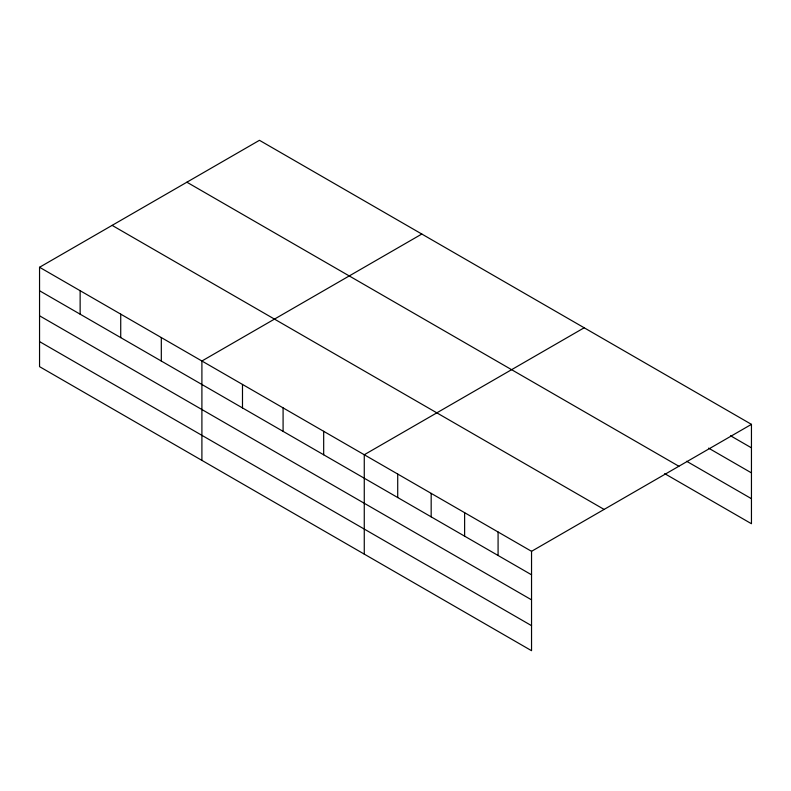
<?xml version="1.0" encoding="UTF-8"?>
<svg xmlns="http://www.w3.org/2000/svg" width="791" height="791" viewBox="0 0 791 791"><rect width="100%" height="100%" fill="white"/><g stroke="black" fill="none" stroke-linecap="round" stroke-linejoin="round"><path stroke-width="1.19" d="M531.542 599.845L531.542 551.317L39.55 267.269L39.55 366.648L531.542 650.696L531.542 599.845L39.55 315.797M664.677 473.631L751.45 523.731L751.45 424.352L259.458 140.304L39.55 267.269M421.821 234.037L201.903 361.003L201.903 460.382M584.173 327.781L364.265 454.746L364.265 554.115M531.542 551.317L751.45 424.352M730.538 435.762L751.45 447.835M708.588 448.131L751.45 472.88M686.628 461.262L751.45 498.686M186.894 182.207L678.876 466.255M112.124 225.376L604.106 509.424M39.55 290.752L531.542 574.8M39.55 341.603L531.542 625.651M498.083 532.007L498.083 555.48M464.624 512.687L464.624 536.169M431.174 493.376L431.174 516.849M397.715 474.056L397.715 497.539M323.677 431.313L323.677 454.785M283.089 407.879L283.089 431.352M242.491 384.436L242.491 407.919M161.315 337.569L161.315 361.052M120.726 314.136L120.726 337.619M80.138 290.702L80.138 314.185"/></g></svg>
